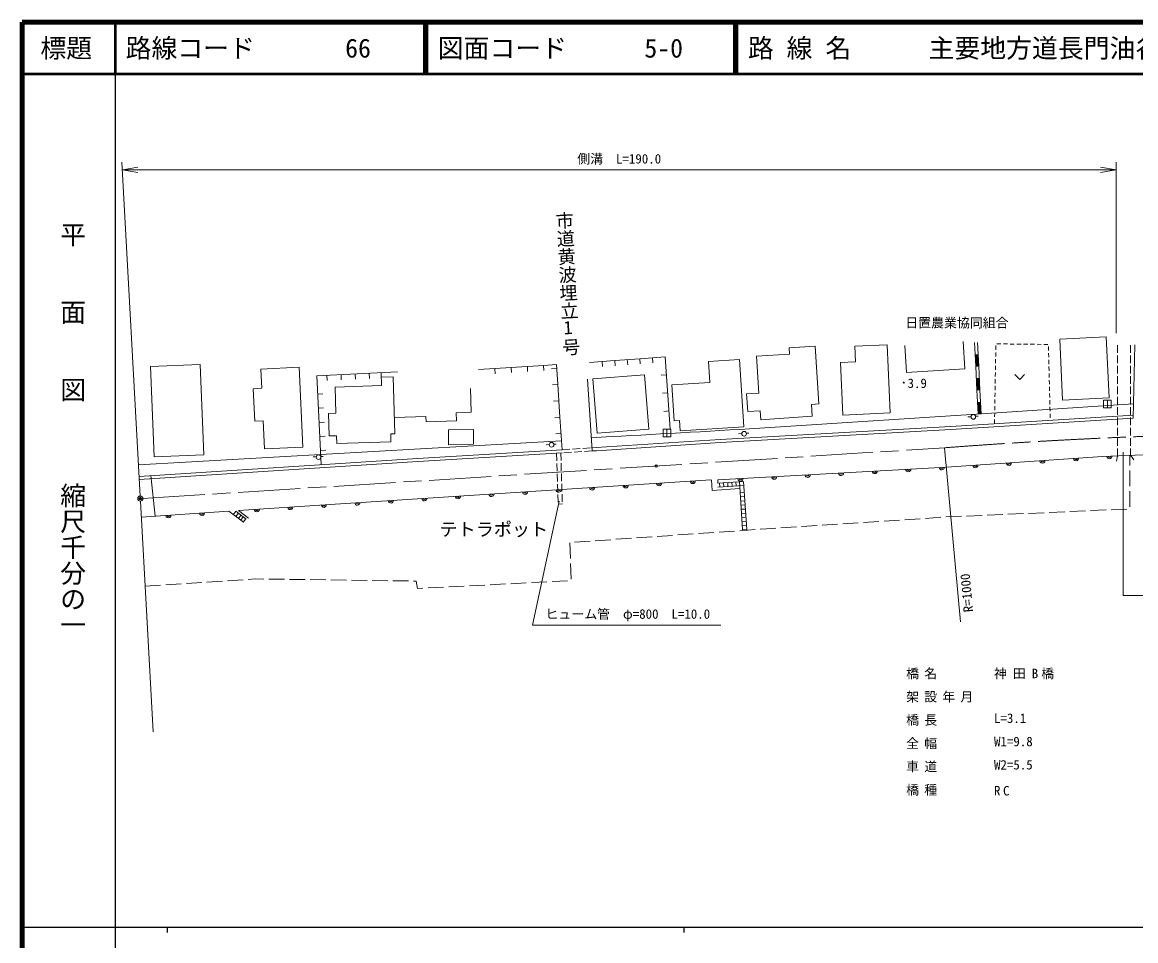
# Model space of a CAD drawing. Units: millimetres, scale not verified. Extents: x 40000 to 680000, y 20000 to 380000.
# Drawn here: x 40000 to 255407, y 202409 to 380000 of the extents above; entities that cross this region are included whole.
import ezdxf
from ezdxf.enums import TextEntityAlignment as Align

# ---------------------------------------------------------------- set-up
doc = ezdxf.new("R2010")
doc.units = ezdxf.units.MM
doc.header["$LTSCALE"] = 1000
doc.header["$PDMODE"] = 32
doc.header["$PDSIZE"] = 500
doc.linetypes.add('CHAIN', pattern=[18.5, 12, -1.5, 3.5, -1.5])
for name, color, linetype, lineweight in [('M-BGD', 7, 'Continuous', 13), ('M-BMK', 2, 'CHAIN', 13), ('M-STR-HTXT', 7, 'Continuous', 13), ('M-TTL', 2, 'Continuous', 140), ('M-TTL-BAND', 7, 'Continuous', 25), ('M-TTL-LINE', 7, 'Continuous', 50), ('M-TTL-TXT', 7, 'Continuous', 13), ('M-WORK', 1, 'Continuous', 13)]:
    doc.layers.add(name, color=color, linetype=linetype, lineweight=lineweight)
doc.layers.add('M-OTRS', color=6, linetype='Continuous')
doc.styles.add('@ＭＳ ゴシック', font='')
doc.styles.add('ＭＳ ゴシック', font='')
doc.styles.get('@ＭＳ ゴシック').set_extended_font_data('@MS Gothic')
doc.styles.get('ＭＳ ゴシック').set_extended_font_data('MS Gothic')

# ---------------------------------------------------------------- blocks, each defined once
blk = doc.blocks.new('open_arrow')
at = {"color": 0, "linetype": 'Continuous', "lineweight": -2}
blk.add_lwpolyline([(7.5, 1.25), (0, 0), (7.5, -1.25)], dxfattribs=at)

msp = doc.modelspace()

# ---------------------------------------------------------------- linework, layer by layer
at = {"layer": 'M-BGD'}
for centre, radius in [((162629, 294201), 250), ((62834, 287899), 500)]:
    msp.add_circle(centre, radius, dxfattribs=at)
msp.add_point((162629, 294201), dxfattribs=at)
at = {"layer": 'M-BMK'}
msp.add_line((63333, 287931), (218433, 297725), dxfattribs=at)
msp.add_arc((294793, -699356), 1000000, 84.17354, 94.37936, dxfattribs=at)
at = {"layer": 'M-OTRS'}
msp.add_point((62834, 287899), dxfattribs=at)
at = {"layer": 'M-TTL'}
for p, q in [((40000, 380000), (40000, 20000)), ((680000, 380000), (40000, 380000))]:
    msp.add_line(p, q, dxfattribs=at)
at = {"layer": 'M-TTL-BAND'}
for p, q in [((58000, 370000), (58000, 20000)), ((40000, 205000), (579000, 205000)), ((68000, 205000), (68000, 204000)), ((168000, 205000), (168000, 204000))]:
    msp.add_line(p, q, dxfattribs=at)
at = {"layer": 'M-TTL-LINE'}
for p, q in [((58000, 380000), (58000, 370000)), ((117750, 380000), (117750, 370000)), ((118250, 380000), (118250, 370000)), ((177750, 380000), (177750, 370000)), ((178250, 380000), (178250, 370000)), ((40000, 370000), (680000, 370000))]:
    msp.add_line(p, q, dxfattribs=at)
at = {"layer": 'M-WORK'}
for p, q in [((62807, 288398), (59284, 352975)), ((59366, 351475), (251594, 351475)), ((251594, 319909), (251594, 352975)), ((249704, 319157), (240724, 318747)), ((249704, 319157), (250242, 307371)), ((188358, 317040), (193361, 317378)), ((188358, 317040), (188439, 315845)), ((194115, 306194), (193361, 317378)), ((207337, 317637), (201081, 317359)), ((201081, 317359), (201216, 314316)), ((207337, 317637), (207921, 304470)), ((210746, 317521), (211083, 312284)), ((222001, 318246), (222338, 313008)), ((224214, 318056), (224444, 313453)), ((224814, 318086), (225043, 313483)), ((228335, 316677), (228349, 317476)), ((228514, 317816), (229314, 317808)), ((229814, 317803), (230614, 317794)), ((231114, 317789), (231914, 317781)), ((232414, 317776), (233214, 317767)), ((233713, 317762), (234513, 317754)), ((235013, 317749), (235813, 317740)), ((236313, 317735), (237113, 317727)), ((237613, 317722), (238413, 317713)), ((238524, 317313), (238543, 316513)), ((241262, 306962), (240724, 318747)), ((251906, 317585), (251906, 316085)), ((254406, 317585), (254406, 316085)), ((254934, 303450), (255233, 317633)), ((149740, 314246), (154614, 314597)), ((154614, 314597), (159488, 314949)), ((154614, 314597), (154686, 313600)), ((157051, 314773), (157123, 313775)), ((159488, 314949), (164363, 315300)), ((159488, 314949), (159560, 313951)), ((161925, 315124), (161997, 314127)), ((164363, 315300), (165368, 301351)), ((178746, 314811), (172748, 314434)), ((178746, 314811), (179566, 301771)), ((188439, 315845), (182046, 315414)), ((182046, 315414), (182524, 308317)), ((224389, 315758), (224504, 313456)), ((224449, 315761), (224564, 313459)), ((224509, 315763), (224624, 313462)), ((224569, 315766), (224684, 313465)), ((224629, 315769), (224744, 313468)), ((224689, 315772), (224803, 313471)), ((224749, 315775), (224863, 313474)), ((224809, 315778), (224923, 313477)), ((224869, 315781), (224983, 313480)), ((228290, 314077), (228304, 314877)), ((228313, 315377), (228326, 316177)), ((238556, 316013), (238576, 315214)), ((238588, 314714), (238608, 313914)), ((251906, 315585), (251906, 314085)), ((254406, 315585), (254406, 314085)), ((64811, 313442), (74419, 313818)), ((64811, 313442), (65494, 295974)), ((75103, 296350), (74419, 313818)), ((86166, 312937), (93577, 313280)), ((86166, 312937), (86338, 309222)), ((94291, 297857), (93577, 313280)), ((97006, 311634), (112586, 312385)), ((128249, 312853), (134556, 313250)), ((131402, 313051), (131465, 312053)), ((134556, 313250), (140862, 313646)), ((134556, 313250), (134619, 312252)), ((137709, 313448), (137772, 312450)), ((140862, 313646), (143329, 313802)), ((140862, 313646), (140925, 312648)), ((143375, 313115), (142378, 313048)), ((143329, 313802), (143588, 309963)), ((152177, 314421), (152249, 313424)), ((172748, 314434), (173003, 310368)), ((198278, 314186), (201216, 314316)), ((198727, 304062), (198278, 314186)), ((211083, 312284), (222338, 313008)), ((224444, 313453), (224673, 308850)), ((225043, 313483), (225273, 308880)), ((228267, 312777), (228281, 313577)), ((238620, 313414), (238640, 312614)), ((251906, 313585), (251906, 312085)), ((254406, 313585), (254406, 312085)), ((97006, 311634), (97833, 294455)), ((98936, 311727), (98984, 310728)), ((101666, 311859), (101714, 310860)), ((104396, 311990), (104444, 310991)), ((107126, 312122), (107174, 311123)), ((109502, 309750), (109420, 312232)), ((111725, 311449), (109448, 311373)), ((111725, 311449), (112093, 300429)), ((149357, 310972), (150256, 297107)), ((150401, 311027), (160381, 311816)), ((150401, 311027), (151230, 300550)), ((161210, 301340), (160381, 311816)), ((164614, 311813), (163617, 311741)), ((173003, 310368), (165668, 309907)), ((224619, 311155), (224733, 308853)), ((224679, 311158), (224793, 308856)), ((224738, 311161), (224853, 308859)), ((224798, 311164), (224913, 308862)), ((224858, 311167), (224973, 308865)), ((224918, 311170), (225033, 308868)), ((224978, 311173), (225093, 308871)), ((225038, 311176), (225153, 308874)), ((225098, 311179), (225213, 308877)), ((228222, 310178), (228236, 310977)), ((228244, 311477), (228258, 312277)), ((231999, 311892), (232959, 310932)), ((232959, 310932), (233919, 311892)), ((238652, 312115), (238672, 311315)), ((238684, 310815), (238704, 310015)), ((251906, 311585), (251906, 310085)), ((254406, 311585), (254406, 310085)), ((86338, 309222), (84670, 309145)), ((84961, 302859), (84670, 309145)), ((97176, 308105), (98174, 308153)), ((100509, 309450), (109502, 309750)), ((100509, 309450), (100678, 304395)), ((126714, 309197), (126867, 304581)), ((143588, 309963), (142590, 309896)), ((143588, 309963), (144012, 303658)), ((164866, 308326), (163868, 308254)), ((166107, 302928), (165668, 309907)), ((180116, 308154), (182524, 308317)), ((180348, 304717), (180116, 308154)), ((224673, 308850), (224903, 304238)), ((225273, 308880), (225502, 304277)), ((228176, 307578), (228190, 308378)), ((228199, 308878), (228213, 309678)), ((238717, 309515), (238736, 308716)), ((238749, 308216), (238769, 307416)), ((251906, 309585), (251906, 308085)), ((254406, 309585), (254406, 308085)), ((143800, 306811), (142802, 306743)), ((194115, 306194), (192670, 306096)), ((192670, 306096), (192824, 303808)), ((224848, 306552), (224963, 304242)), ((224908, 306555), (225023, 304246)), ((224968, 306558), (225083, 304250)), ((225028, 306561), (225143, 304254)), ((225088, 306564), (225203, 304258)), ((225148, 306567), (225263, 304262)), ((225208, 306570), (225323, 304266)), ((225268, 306573), (225382, 304270)), ((225327, 306576), (225442, 304274)), ((225543, 304280), (254992, 306223)), ((228154, 306278), (228167, 307078)), ((238781, 306916), (238801, 306116)), ((241262, 306962), (250242, 307371)), ((249915, 306923), (249915, 305423)), ((251906, 307585), (251906, 306085)), ((254406, 307585), (254406, 306085)), ((97307, 305375), (98306, 305423)), ((100678, 304395), (99251, 304347)), ((99396, 300005), (99251, 304347)), ((111988, 303575), (118102, 303779)), ((118102, 303779), (118137, 302750)), ((123942, 304483), (126867, 304581)), ((123942, 304483), (123993, 302945)), ((165117, 304838), (164120, 304766)), ((182756, 304879), (180348, 304717)), ((180708, 301398), (225543, 304280)), ((182874, 303137), (182756, 304879)), ((182821, 303133), (192824, 303808)), ((207921, 304470), (198727, 304062)), ((219624, 301852), (254946, 304052)), ((223542, 303733), (222922, 303682)), ((224913, 303847), (224428, 303807)), ((228108, 303679), (228122, 304478)), ((228131, 304978), (228145, 305778)), ((238813, 305617), (238833, 304817)), ((238845, 304317), (238865, 303517)), ((251906, 305585), (251906, 304085)), ((254406, 305585), (254406, 304085)), ((84961, 302859), (86629, 302936)), ((86629, 302936), (86880, 297514)), ((97439, 302645), (98438, 302693)), ((118137, 302750), (123993, 302945)), ((144012, 303658), (143015, 303591)), ((144012, 303658), (144437, 297353)), ((166107, 302928), (167139, 302992)), ((167265, 300998), (167139, 302992)), ((167265, 300998), (179566, 301771)), ((174981, 299321), (219624, 301852)), ((219660, 301253), (254934, 303450)), ((228085, 302379), (228099, 303179)), ((251906, 303585), (251906, 302085)), ((251906, 301585), (251906, 300085)), ((254406, 303585), (254406, 302085)), ((254406, 301585), (254406, 300085)), ((97570, 299915), (98569, 299963)), ((100822, 300053), (99396, 300005)), ((100822, 300053), (100873, 298545)), ((112093, 300429), (111283, 300402)), ((111283, 300402), (111333, 298894)), ((122432, 301204), (127262, 301290)), ((122484, 298309), (122432, 301204)), ((127262, 301290), (127314, 298395)), ((144225, 300506), (143227, 300439)), ((161210, 301340), (151230, 300550)), ((164717, 301351), (164717, 299851)), ((175018, 298722), (219660, 301253)), ((179197, 300476), (178577, 300436)), ((180570, 300564), (180085, 300533)), ((251906, 299585), (251906, 298085)), ((254406, 299585), (254406, 298085)), ((62478, 294424), (144321, 299076)), ((94291, 297857), (86880, 297514)), ((100873, 298545), (111333, 298894)), ((116489, 295647), (144437, 297353)), ((127314, 298395), (122484, 298309)), ((141943, 298349), (141322, 298316)), ((143317, 298422), (142831, 298396)), ((144437, 297353), (145934, 297445)), ((146434, 297475), (147931, 297567)), ((148430, 297597), (149927, 297688)), ((150217, 297706), (151042, 297756)), ((151042, 297756), (174981, 299321)), ((151080, 297158), (175018, 298722)), ((221495, 264050), (218433, 297725)), ((251906, 297585), (251906, 296158)), ((254406, 297585), (254406, 296265)), ((62599, 292203), (116489, 295647)), ((75103, 296350), (65494, 295974)), ((96868, 295981), (96247, 295948)), ((97702, 297185), (98701, 297233)), ((98242, 296054), (97756, 296028)), ((116526, 295049), (144478, 296755)), ((143379, 296688), (143425, 295188)), ((144178, 296736), (144224, 295237)), ((146263, 296864), (144766, 296772)), ((148260, 296986), (146762, 296894)), ((150256, 297107), (148759, 297016)), ((150256, 297107), (151080, 297158)), ((218772, 293995), (248995, 296033)), ((248995, 296033), (258488, 296441)), ((251906, 296158), (251678, 295123)), ((253000, 296885), (253000, 269157)), ((254251, 294318), (254251, 296259)), ((254406, 296265), (255017, 295387)), ((62632, 291603), (116526, 295049)), ((143440, 294689), (143486, 293189)), ((144239, 294737), (144285, 293238)), ((174574, 291523), (218772, 293995)), ((254251, 290318), (254251, 293318)), ((64891, 292349), (65734, 284511)), ((99583, 286788), (173238, 291518)), ((143501, 292690), (143547, 291190)), ((144300, 292738), (144346, 291239)), ((173305, 291522), (173436, 289476)), ((174574, 291523), (174581, 290910)), ((179551, 291229), (174581, 290910)), ((174871, 290928), (174922, 290130)), ((175670, 290979), (175721, 290181)), ((176468, 291031), (176519, 290232)), ((177266, 291082), (177317, 290284)), ((178065, 291133), (178116, 290335)), ((178753, 291177), (179353, 281840)), ((179551, 291229), (180151, 281891)), ((143562, 290690), (143608, 289191)), ((143623, 288691), (143669, 287192)), ((144361, 290739), (144407, 289240)), ((144422, 288740), (144468, 287241)), ((178840, 289823), (173436, 289476)), ((179603, 290430), (174590, 290108)), ((179690, 289076), (178891, 289025)), ((254251, 286318), (254251, 289318)), ((65295, 242779), (62861, 287400)), ((81822, 285593), (99583, 286788)), ((143874, 287386), (138680, 263453)), ((144480, 286860), (143680, 286836)), ((179741, 288278), (178943, 288226)), ((179792, 287479), (178994, 287428)), ((179843, 286681), (179045, 286630)), ((63029, 284329), (79989, 285470)), ((79989, 285470), (82799, 283317)), ((81334, 285447), (80847, 284812)), ((81810, 285082), (81324, 284447)), ((81334, 285447), (83285, 283952)), ((82286, 284717), (81800, 284082)), ((81822, 285593), (83754, 284112)), ((82763, 284352), (82276, 283717)), ((179895, 285883), (179096, 285831)), ((179946, 285084), (179148, 285033)), ((218698, 284342), (221695, 284473)), ((222694, 284517), (225692, 284649)), ((226691, 284693), (229688, 284825)), ((230687, 284869), (233684, 285001)), ((234683, 285045), (237680, 285176)), ((238679, 285220), (241676, 285352)), ((242675, 285396), (245672, 285528)), ((246671, 285572), (249668, 285703)), ((250667, 285747), (253665, 285879)), ((83239, 283987), (82752, 283352)), ((179997, 284286), (179199, 284235)), ((180049, 283488), (179250, 283436)), ((180100, 282689), (179301, 282638)), ((186767, 282241), (189761, 282438)), ((190759, 282504), (193752, 282701)), ((194750, 282767), (197744, 282963)), ((198741, 283029), (201735, 283226)), ((202733, 283292), (205726, 283489)), ((206724, 283554), (209718, 283751)), ((210716, 283817), (213709, 284014)), ((214707, 284079), (217700, 284276)), ((154844, 280024), (157837, 280233)), ((158835, 280303), (161827, 280512)), ((162825, 280581), (165818, 280790)), ((166815, 280860), (169808, 281069)), ((170805, 281138), (173798, 281347)), ((174796, 281417), (177788, 281626)), ((178786, 281696), (181779, 281904)), ((180151, 281891), (179353, 281840)), ((182776, 281974), (183948, 282056)), ((183948, 282056), (185770, 282176)), ((146042, 276338), (145935, 279336)), ((146864, 279467), (149856, 279676)), ((150854, 279746), (153847, 279954)), ((146186, 272340), (146078, 275338)), ((67749, 271219), (70743, 271419)), ((71741, 271485), (74734, 271684)), ((75732, 271750), (78725, 271950)), ((79723, 272016), (82716, 272215)), ((83714, 272282), (85068, 272372)), ((85068, 272372), (86711, 272349)), ((87711, 272336), (90711, 272295)), ((91711, 272282), (94710, 272241)), ((95710, 272227), (98710, 272187)), ((99710, 272173), (102710, 272133)), ((103709, 272119), (106709, 272078)), ((107709, 272065), (110709, 272024)), ((111709, 272011), (114708, 271970)), ((115708, 271956), (116177, 271950)), ((116177, 271950), (116458, 270509)), ((134497, 271447), (137493, 271603)), ((138491, 271655), (141487, 271810)), ((142486, 271862), (145482, 272018)), ((63758, 270954), (66752, 271153)), ((116458, 270509), (117520, 270564)), ((118518, 270616), (121514, 270772)), ((122513, 270824), (125509, 270979)), ((126508, 271031), (129503, 271187)), ((130502, 271239), (133498, 271395)), ((253000, 269157), (299218, 269157)), ((138680, 263453), (175149, 263453))]:
    msp.add_line(p, q, dxfattribs=at)
for points in [[(249165, 305423), (249165, 306923), (250665, 306923), (250665, 305423)], [(163967, 299851), (163967, 301351), (165467, 301351), (165467, 299851)]]:
    msp.add_lwpolyline(points, close=True, dxfattribs=at)
for centre, radius in [((210520, 310339), 100), ((223991, 303703), 450), ((179645, 300437), 450), ((142391, 298305), 450), ((97316, 295937), 450)]:
    msp.add_circle(centre, radius, dxfattribs=at)
for centre, radius, start, end in [((5907, 3143074), 2847048, 272.90286, 273.52002), ((237351, 295248), 500, 183.85798, 3.85798), ((237351, 295248), 250, 183.85798, 3.85798), ((243836, 295685), 500, 183.85798, 3.85798), ((243836, 295685), 250, 183.85798, 3.85798), ((250323, 296090), 500, 182.46161, 2.46161), ((250323, 296090), 250, 182.46161, 2.46161), ((204915, 293220), 500, 183.20144, 3.20144), ((204915, 293220), 250, 183.20144, 3.20144), ((211405, 293583), 500, 183.20144, 3.20144), ((211405, 293583), 250, 183.20144, 3.20144), ((217894, 293946), 500, 183.20144, 3.20144), ((217894, 293946), 250, 183.20144, 3.20144), ((224380, 294373), 500, 183.85798, 3.85798), ((224380, 294373), 250, 183.85798, 3.85798), ((230866, 294810), 500, 183.85798, 3.85798), ((230866, 294810), 250, 183.85798, 3.85798), ((163205, 290874), 500, 183.67442, 3.67442), ((163205, 290874), 250, 183.67442, 3.67442), ((169691, 291290), 500, 183.67442, 3.67442), ((169691, 291290), 250, 183.67442, 3.67442), ((178955, 291768), 500, 183.20144, 3.20144), ((178955, 291768), 250, 183.20144, 3.20144), ((185445, 292131), 500, 183.20144, 3.20144), ((185445, 292131), 250, 183.20144, 3.20144), ((191935, 292494), 500, 183.20144, 3.20144), ((191935, 292494), 250, 183.20144, 3.20144), ((198425, 292857), 500, 183.20144, 3.20144), ((198425, 292857), 250, 183.20144, 3.20144), ((130772, 288791), 500, 183.67442, 3.67442), ((130772, 288791), 250, 183.67442, 3.67442), ((137258, 289208), 500, 183.67442, 3.67442), ((137258, 289208), 250, 183.67442, 3.67442), ((143745, 289624), 500, 183.67442, 3.67442), ((143745, 289624), 250, 183.67442, 3.67442), ((150232, 290041), 500, 183.67442, 3.67442), ((150232, 290041), 250, 183.67442, 3.67442), ((156718, 290457), 500, 183.67442, 3.67442), ((156718, 290457), 250, 183.67442, 3.67442), ((98339, 286704), 500, 183.84919, 3.84919), ((98339, 286704), 250, 183.84919, 3.84919), ((104825, 287125), 500, 183.67442, 3.67442), ((104825, 287125), 250, 183.67442, 3.67442), ((111312, 287541), 500, 183.67442, 3.67442), ((111312, 287541), 250, 183.67442, 3.67442), ((117798, 287958), 500, 183.67442, 3.67442), ((117798, 287958), 250, 183.67442, 3.67442), ((124285, 288374), 500, 183.67442, 3.67442), ((124285, 288374), 250, 183.67442, 3.67442), ((68266, 284681), 500, 183.84919, 3.84919), ((68266, 284681), 250, 183.84919, 3.84919), ((74752, 285117), 500, 183.84919, 3.84919), ((74752, 285117), 250, 183.84919, 3.84919), ((85368, 285832), 500, 183.84919, 3.84919), ((85368, 285832), 250, 183.84919, 3.84919), ((91853, 286268), 500, 183.84919, 3.84919), ((91853, 286268), 250, 183.84919, 3.84919)]:
    msp.add_arc(centre, radius, start, end, dxfattribs=at)

# ---------------------------------------------------------------- block references
at = {"layer": 'M-WORK', "xscale": 400, "yscale": 400}
msp.add_blockref('open_arrow', (59366, 351475), dxfattribs=at)
at = {"layer": 'M-WORK', "xscale": 400, "yscale": 400, "rotation": 180}
msp.add_blockref('open_arrow', (251594, 351475), dxfattribs=at)

# ---------------------------------------------------------------- texts
at = {"layer": 'M-STR-HTXT', "style": 'ＭＳ ゴシック'}
for s, p in [('L=3.1', (227991, 243965)), ('W1=9.8', (227991, 239465)), ('W2=5.5', (227991, 234965))]:
    msp.add_text(s, height=1833, dxfattribs=at).set_placement(p, align=Align.BOTTOM_LEFT)
at = {"layer": 'M-STR-HTXT', "char_height": 1833, "attachment_point": 7, "style": 'ＭＳ ゴシック'}
for s, insert in [('\\T1.4;橋名', (210991, 252965)), ('\\T1.46;神田B橋', (227991, 252965)), ('\\T1.4;架設年月', (210991, 248465)), ('\\T1.4;橋長', (210991, 243965)), ('\\T1.4;全幅', (210991, 239465)), ('\\T1.4;車道', (210991, 234965)), ('\\T1.4;橋種', (210991, 230465)), ('\\T1.4;RC', (227991, 230465))]:
    msp.add_mtext(s, dxfattribs=dict(at, insert=insert))
at = {"layer": 'M-TTL-BAND', "style": '@ＭＳ ゴシック'}
for s, p in [('平\u3000\u3000面\u3000\u3000図', (49777, 306475)), ('縮尺千分の一', (49777, 261030))]:
    msp.add_text(s, height=3666, rotation=270, dxfattribs=at).set_placement(p, align=Align.MIDDLE_RIGHT)
at = {"layer": 'M-TTL-TXT', "style": 'ＭＳ ゴシック'}
msp.add_text('標題', height=3666, dxfattribs=at).set_placement((48500, 375000), align=Align.MIDDLE_CENTER)
for s, p in [('路線コード       66', (60000, 375000)), ('図面コード      5-0', (120380, 375000)), ('路 線 名      主要地方道長門油谷線', (180380, 375000))]:
    msp.add_text(s, height=3666, dxfattribs=at).set_placement(p, align=Align.MIDDLE_LEFT)
at = {"layer": 'M-WORK', "style": 'ＭＳ ゴシック'}
for s, p in [('側溝\u3000L=190.0', (155480, 352139)), ('ヒューム管\u3000φ=800\u3000L=10.0', (157140, 264116))]:
    msp.add_text(s, height=1833, dxfattribs=at).set_placement(p, align=Align.BOTTOM_CENTER)
at = {"layer": 'M-WORK', "style": '@ＭＳ ゴシック'}
msp.add_text('市道黄波埋立\u3000号', height=2566, rotation=272.89, dxfattribs=at).set_placement((144187, 315368), align=Align.BOTTOM_RIGHT)
at = {"layer": 'M-WORK', "style": 'ＭＳ ゴシック'}
msp.add_text('1', height=2566, rotation=2.89, dxfattribs=at).set_placement((144812, 318878), align=Align.BOTTOM_LEFT)
for s, height, p in [('日置農業協同組合', 1833, (210819, 320437)), ('3.9', 1833, (211263, 308736)), ('テトラポット', 2566, (120727, 279907))]:
    msp.add_text(s, height=height, dxfattribs=at).set_placement(p, align=Align.BOTTOM_LEFT)
msp.add_text('R=1000', height=1833, rotation=95.194, dxfattribs=at).set_placement((222698, 269662), align=Align.MIDDLE_CENTER)

doc.saveas('drawing.dxf')
